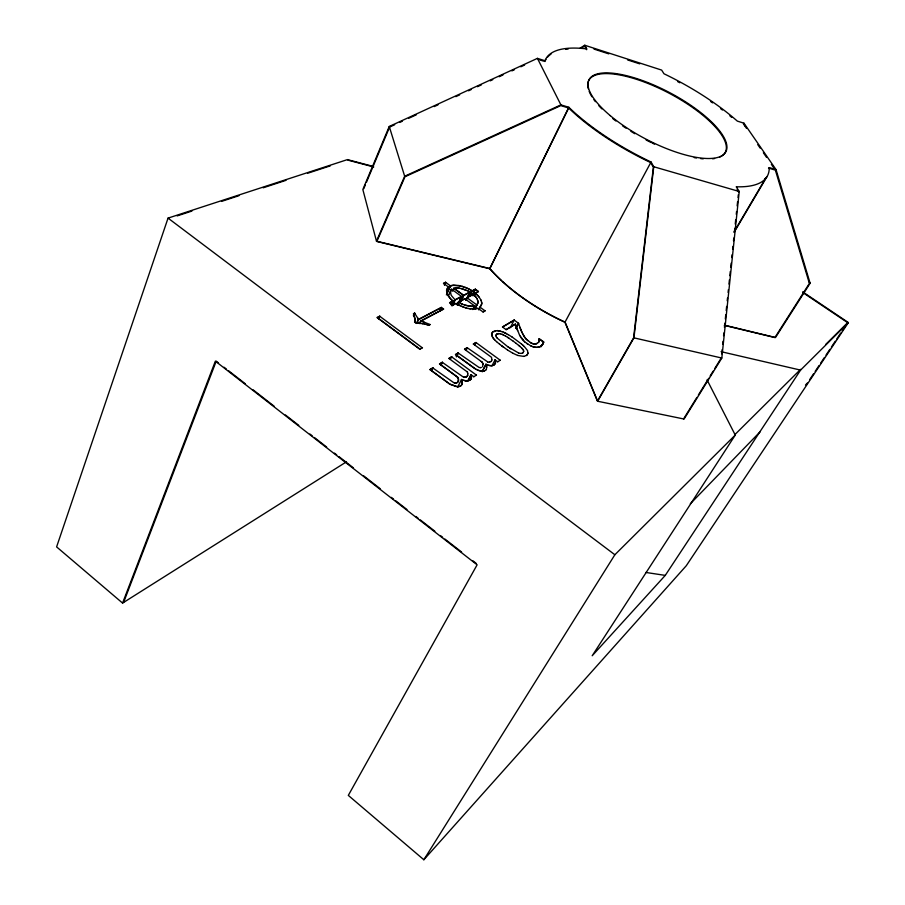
<?xml version="1.0" encoding="UTF-8"?>
<svg xmlns="http://www.w3.org/2000/svg" width="905" height="905" viewBox="0 0 905 905"><rect width="100%" height="100%" fill="white"/><g stroke="black" fill="none" stroke-linecap="round" stroke-linejoin="round"><path stroke-width="1.36" d="M494.198 364.907L495.544 362.894L494.978 359.839L497.716 361.796M535.398 344.115L538.532 342.407A19.039 9.355 27.5 0 0 539.21 340.484L539.154 338.719L543.577 342.395M522.83 352.916L523.769 351.174M721.67 353.866L722.111 349.681M722.688 344.092L722.982 341.298M723.57 335.721L723.864 332.927M724.441 327.35L724.882 323.164M725.324 318.967L725.753 314.782M726.195 310.596L726.636 306.41M727.213 300.822L727.507 298.039M728.095 292.451L728.389 289.657M728.966 284.08L729.407 279.894M729.849 275.708L730.278 271.511M730.72 267.326L731.161 263.14M731.749 257.563L732.032 254.769M732.62 249.18L732.914 246.398M733.491 240.809L733.785 238.015M734.374 232.438L734.815 228.252M735.245 224.067L735.686 219.87M736.274 214.293L736.557 211.499M737.145 205.921L737.586 201.725M738.028 197.539L738.31 194.756M580.015 48.203L584.754 45.25L586.836 48.915A125.286 42.343 27.8 0 0 545.002 60.737L537.423 58.361L389.252 126.462L362.837 189.53L376.469 241.16L489.763 268.514A117.288 51.789 27.8 0 0 565.093 322.146L597.651 401.243L684.078 419.038L721.817 358.041L739.238 191.487L736.217 186.769A125.286 42.343 27.8 0 0 769.182 167.572L776.049 169.642L810.111 283.231L775.506 337.508L724.837 325.268M495.883 335.495L496.8 334.002M597.651 401.243L633.941 337.848L653.749 166.746L651.057 162.006A125.286 42.343 27.8 0 1 568.826 107.265L560.908 104.89L404.671 176.237L376.469 241.16M481.72 303.684L478.847 309.815M491.856 359.941L491.313 361.333M414.909 322.429L415.124 318.99L413.743 313.854L414.886 313.266L413.698 315.822M467.693 374.885L467.387 375.948M495.488 362.894L495.114 364.025M482.535 366.774L483.1 364.127L482.32 362.283M527.92 353.742L527.547 350.586L524.267 346.457M528.113 353.018L527.072 354.964M491.675 333.142L492.58 337.237M481.618 304.499L478.779 309.589M543.656 342.339L543.158 343.515M373.392 166.475L347.43 159.608L168.047 218.116L56.608 546.892L122.571 603.081L346.491 461.799M495.906 335.257L497.399 333.73M477.919 302.802L474.944 308.481M122.571 603.081L215.367 361.152L477.116 564.822L348.312 795.393L423.845 859.75L686.284 565.727L848.392 322.565L802.667 291.851M123.578 602.458L216.238 361.152L218.478 362.894M486.438 369.398L486.607 366.378M363.765 188.681L365.382 184.835M366.457 182.267L389.58 127.085L394.682 124.743M462.263 384.093L460.758 385.858M378.494 318.73L379.636 316.207L422.216 347.712L419.694 349.126L377.012 317.519L379.636 316.207M413.404 315.687L414.592 313.13L417.771 318.164L418.291 319.499L416.549 323.221M416.775 323.458L418.574 319.623L441.55 307.542M419.309 323.583L420.474 321.105L443.473 308.944L441.335 307.395L418.291 319.499M444.344 284.815L445.554 282.27L450.633 286.003A18.552 9.027 26 0 1 453.767 285.369L460.668 286.048M444.536 285.03L445.746 282.484L443.654 283.525M446.651 290.607L448.416 286.896C445.441 289.215 446.47 293.639 448.552 296.207M446.787 290.924L448.609 287.1L443.461 283.31L445.554 282.27M446.81 293.446L450.452 285.799A18.598 9.05 26 0 1 453.597 285.166L458.982 285.516L463.733 286.908M446.391 294.906L450.633 286.003M439.536 311.162L441.335 307.395M439.751 311.309L440.95 308.797M448.688 295.415L451.64 289.238L461.697 296.58L457.998 304.204M452.591 290.777L453.812 288.22L455.362 287.937L459.163 288.062L465.985 290.098M452.76 290.969L453.982 288.424L463.745 295.494L470.08 292.134L467.964 290.867M451.097 304.668L452.896 300.935L449.57 302.689L452.941 305.166L455.125 304.012M451.278 304.827L453.066 301.105L451.833 300.007M452.036 306.003L455.023 299.793L461.55 296.399L457.364 305.042M452.805 304.917L455.181 299.962L461.697 296.58M457.104 304.6L458.303 302.123L464.718 298.684L474.74 306.003L473.53 308.458M457.263 304.759L458.462 302.281L464.853 298.854M460.622 301.478L463.609 295.313L469.955 291.953L466.256 299.544M460.668 301.84L463.745 295.494M465.611 300.075L466.81 297.609L473.191 294.238L474.808 295.788M431.515 370.428L432.737 367.905L453.903 382.758A3.62 1.934 26.5 0 0 455.498 383.019L456.165 382.906M465.713 300.324L466.946 297.779M431.764 370.405L432.986 367.882L430.124 369.557L447.975 382.792M466.392 299.713L470.08 292.134M469.661 295.901L472.116 290.844L475.249 289.204L478.383 291.455L475.227 293.118L473.982 295.652M469.774 296.082L472.24 291.037L475.351 289.396L478.474 291.648L475.329 293.31L474.096 295.833M472.172 295.505L475.249 289.204M472.286 295.686L475.351 289.396M441.04 364.817L442.274 362.305L463.236 376.989A3.586 1.901 26.6 0 0 464.808 377.249L465.442 377.159M441.255 364.806L442.488 362.305L439.683 363.946L456.787 376.604M489.763 268.514L568.826 107.265M501.381 280.595A116.994 51.676 27.8 0 1 489.831 268.762L568.679 107.989A124.947 42.286 27.8 0 0 650.672 162.572L653.353 167.301L633.591 337.916L597.413 401.13L564.958 322.248A116.994 51.676 27.8 0 1 502.286 281.444M472.817 309.544L474.627 305.845L473.089 306.161M474.989 308.752L478.021 302.96L477.648 300.109M450.373 359.319L451.595 356.83L476.392 375.1M456.301 356.694L458.145 352.984L478.903 367.351A3.507 1.821 26.9 0 0 480.431 367.611M456.482 356.706L458.315 353.007L455.611 354.59L474.22 368.165M470.996 379.138L470.962 374.76L467.806 380.982M465.928 350.156L467.15 347.69L487.705 361.91M466.03 350.258L467.285 347.735L464.638 349.285M474.706 345.031L475.962 342.509L500.205 360.213M457.636 387.012L461.584 379.444L462.387 383.358L461.369 385.383M467.953 380.915L471.086 374.715L473.835 376.74M482.173 371.672L485.94 364.296L487.376 364.873M482.275 371.638L486.019 364.296L486.415 365.371M510.33 327.701L514.187 320.065L518.565 323.334L515.986 328.345M491.811 366.106L495.035 359.839L495.295 360.699M515.986 328.255L518.576 323.232L519.956 327.418A111.292 52.637 29.4 0 0 521.993 332.418M542.83 344.149L543.238 343.47M541.1 346.739L543.758 341.852L539.086 338.775M564.958 322.248L651.057 162.006M734.26 231.465L766.105 177.482A124.947 42.286 27.8 0 1 764.612 179.405M734.125 232.325L766.773 176.984M683.614 418.868L696.895 397.408M698.366 395.021L708.694 378.324M710.165 375.937L713.117 371.174M714.588 368.788L721.228 358.052M423.845 859.75L614.868 554.754L735.256 435.056L707.043 379.851M735.256 435.056L592.187 655.752L665.266 575.388L800.563 370.111L848.392 322.565M809.76 379.5L813.629 373.697M815.179 371.378L819.036 365.575M820.586 363.256L824.455 357.452M825.994 355.133L829.862 349.33M831.412 347.011L835.27 341.208M836.82 338.889L840.688 333.085M842.238 330.766L846.096 324.963M540.228 346.615L542.91 344.104M457.806 382.114L458.462 379.342L457.195 377.068M492.58 331.965L491.562 333.9L492.06 336.309M690.323 503.791L760.2 431.708M805.473 385.01L807.441 382.985M734.589 434.909L800.62 369.342M825.632 344.5L847.646 322.644L803.188 292.79M448.609 287.1L446.742 290.471L447.941 295.2M540.885 346.242L541.982 345.325M491.381 361.333L489.594 362.136M466.709 376.661L467.738 375.417L467.681 373.584M467.24 376.299L466.245 376.91M457.421 382.419L458.631 380.62L458.315 377.668L439.457 363.957L442.274 362.305M485.453 370.383L486.109 369.907M470.012 380.055L471.403 378.528L471.494 376.446M470.702 379.58L469.254 380.451M526.382 355.484L527.106 354.941M492.637 332.045L497.162 330.63L502.117 331.683M473.711 376.785L476.516 375.066M497.671 361.796L500.25 360.213M581.033 48.259L584.585 46.042L586.655 49.707M514.187 320.065L502.467 326.954L506.121 329.658L515.42 324.047L515.68 324.952M506.121 329.658L515.42 324.148M449.038 358.448L451.787 356.842M491.924 359.941L491.506 357.294L473.36 344.036L476.075 342.565M502.501 327.044L514.187 320.178M432.737 367.905L429.875 369.591L449.174 383.596M451.595 356.83L448.846 358.437L467.546 372.102M458.145 352.984L455.43 354.568L475.329 368.833M467.15 347.69L464.491 349.251L481.358 361.536M473.36 344.036L475.962 342.509M420.814 348.685L422.499 347.746M469.503 308.684L478.032 308.311L483.1 312.01L485.103 310.89L480.001 307.123M483.01 311.874L485.023 310.754M456.946 382.679L457.602 382.351M430.214 324.556L429.106 325.155L424.298 324.013M526.416 355.473L523.678 356.423M421.956 320.574L443.676 309.091M452.772 305.008L456.052 303.277A18.609 9.073 26 0 0 460.226 305.641L463.383 307.1M468.009 297.225L473.304 294.419M449.751 302.847L453.066 301.105M414.592 313.13L413.449 313.718L414.829 318.877L414.614 322.316L419.547 323.3M494.254 364.896L492.671 365.518M522.276 353.199L522.852 352.893M380.032 316.331L377.419 317.644L419.977 349.16M493.349 331.547L495.114 330.845M459.604 386.412L460.917 385.79M484.356 370.903L485.533 370.36M399.772 122.401L402.318 121.236M408.687 118.306L416.334 114.799M434.174 106.598L437.997 104.844M455.826 96.643L459.65 94.889M468.564 90.794L471.12 89.618M477.489 86.688L481.313 84.934M490.227 80.839L492.773 79.663M499.141 76.733L502.965 74.979M511.879 70.884L514.436 69.708M520.805 66.789L524.629 65.024M539.527 346.909L540.296 346.57M457.127 382.611L455.984 382.973M465.77 377.091L466.392 376.865M177.142 215.91L191.928 211.069M221.499 201.408L238.977 195.695M263.174 187.799L286.025 180.321M307.53 173.296L330.37 165.83M478.134 308.458L475.012 309.125M469.39 380.394L467.478 380.869M538.78 347.135L539.595 346.875M522.298 353.176L520.986 353.448M459.774 386.333L458.303 386.707M483.756 371.073L484.447 370.869M497.456 333.798L500.397 333.787M536.744 343.81L534.912 344.115M465.294 377.204L465.917 377.046M481.37 367.464L480.329 367.634M474.74 306.003L469.276 306.082L464.74 305.042M532.593 346.615L533.554 346.909A9.785 4.83 27.7 0 0 536.337 347.362L538.848 347.101M459.14 386.514L456.81 386.729M483.112 371.174L483.847 371.039M492.739 365.507L490.272 365.643M498.101 333.628L498.813 333.572M537.253 347.328L538.068 347.248M489.673 362.136L489.141 362.17A3.484 1.799 27 0 1 487.625 361.91M483.202 371.152L480.894 371.073M523.701 356.4L517.603 355.427M455.52 288.141L459.321 288.254M466.448 380.903L467.614 380.813M415.576 323.028L421.017 323.481M472.478 309.171L473.79 309.193M457.749 386.673L450.113 384.353M465.905 380.869L466.595 380.835M497.117 330.551L500.77 331.241M490.861 365.665L489.718 365.575M471.426 306.388L464.876 305.2L460.328 303.243M520.635 353.425L518.61 353.041M466.052 380.801L464.129 380.519M533.893 344.013L534.47 344.036M481.788 371.152L480.046 370.892M471.098 309.046L467.953 308.379M645.876 572.458L665.266 575.388M420.735 323.368L422.658 323.752M422.397 323.639L424.558 324.114M465.487 380.734L462.817 380.089M489.797 365.552L488.553 365.303M532.774 343.73L533.939 343.957M456.165 386.537L448.971 383.663M633.941 337.848L721.817 358.041M721.081 351.672L800.563 370.111M426.447 324.476L428.857 325.053L429.966 324.454L424.287 322.259M489.831 268.762L376.842 241.488L404.976 176.747L560.783 105.614L568.679 107.989M724.328 325.359L774.884 337.565L809.387 283.423L775.37 170.14L768.515 168.081M468.089 308.526L464.785 307.496M489.232 365.439L487.297 364.885M347.848 160.117L373.742 166.961M461.392 288.48L468.1 291.059M478.225 370.303L480.159 370.858M500.352 333.707L503.169 334.805M653.749 166.746L739.238 191.487M533.396 343.843L531.586 343.255M420.474 321.105L423.506 322.033M466.494 308.119L461.72 306.331M462.07 286.24L468.168 288.729A18.541 9.027 26 0 1 472.24 291.037M539.878 59.968L543.656 61.144M776.049 169.642L743.955 123.182L737.326 121.112A125.286 42.343 27.8 0 0 663.987 73.769L661.646 70.092L584.754 45.25M423.235 321.92L424.547 322.372M593.997 49.085L608.805 53.87M627.64 59.945L639.756 63.859M479.265 370.609L477.263 369.907M518.622 353.018L507.841 346.762M531.62 346.264L533.599 346.875A9.819 4.842 27.7 0 0 536.394 347.316M502.083 331.603L508.339 334.703M517.603 355.405L512.977 353.289M465.102 287.247L468.043 288.537A18.598 9.05 26 0 1 472.116 290.844M462.975 380.032L461.414 379.5L462.229 383.426M532.242 343.47L530.319 342.599M530.647 345.846L531.676 346.219M502.151 334.307L505.363 335.947M462.625 304.385L458.303 302.123M503.508 332.169L506.63 333.685M476.256 369.421L477.376 369.873M530.692 345.801L525.013 342.113M475.204 368.867L476.369 369.398M512.988 353.312L507.581 350.043M530.997 342.905L525.76 338.798L522.445 333.278M508.316 334.635L511.959 336.954M505.329 335.879L508.893 338.176M507.637 337.294L513.327 341.298M511.947 336.886L521.484 344.002M509.368 347.859L510.782 348.821M507.603 350.065L499.651 344.273M481.822 361.943L483.191 364.115M526.744 343.448L527.739 344.126M481.256 361.536L481.924 361.943M507.863 346.807L497.241 338.153M466.81 297.609L476.867 304.951M453.812 288.22L463.609 295.313M513.327 341.242L516.235 343.448M501.517 345.721L503.576 347.248M168.047 218.116L614.868 554.754M516.246 343.402L521.631 347.961M224.044 367.226L226.284 368.969M228.513 370.699L245.244 383.72M253.049 389.784L274.238 406.277M285.392 414.954L298.774 425.361M309.929 434.038L312.157 435.769M314.386 437.511L326.66 447.059M334.465 453.122L336.694 454.864M338.923 456.595L353.425 467.874M363.459 475.691L380.19 488.7M391.345 497.377L393.573 499.119M395.802 500.85L406.956 509.526M415.881 516.472L418.11 518.203M420.339 519.934L434.841 531.212M440.418 535.556L442.647 537.287M444.875 539.029L461.607 552.039M472.761 560.715L476.109 563.317M499.696 344.319L496.506 341.604M518.769 345.371L519.866 346.276M521.506 343.957L522.954 345.291M527.853 340.744L524.945 337.667M524.979 342.158L519.798 335.619M455.181 299.962L451.256 295.392L450.305 291.772A14.627 7.127 26 0 1 451.64 289.238M522.977 345.246L524.244 346.502M495.227 340.382L496.562 341.66M450.837 299.046L452.002 300.177M494.13 339.228L495.284 340.438M523.543 340.857L520.522 337.033M521.653 347.927L523.316 350.054M451.018 299.216L449.095 297.044M474.695 295.618L476.075 297.247M493.225 338.165L494.187 339.296M479.13 297.134L478.202 295.969A19.186 9.344 26 0 0 475.227 293.118M450.113 298.231L448.371 296.026M497.286 338.221L496.257 336.807M522.321 348.697L522.886 349.409M479.028 296.953L480.974 300.109M492.524 337.169L493.293 338.232M743.378 123.781L746.58 128.419M757.779 144.642L760.177 148.115M763.368 152.753L766.569 157.391M771.365 164.348L773.764 167.821M475.962 297.066L477.071 298.752M808.572 280.867L810.111 283.231M737.1 189.609L738.604 191.962M524.515 337.146L523.282 335.054M537.423 58.361L560.908 104.89M522.852 334.239L522.004 332.339A111.598 52.773 29.5 0 1 519.979 327.316M523.339 350.031L523.746 351.208M519.787 335.687L516.732 328.051M496.313 336.875L495.827 335.427M476.958 298.582L478.078 301.704M480.883 299.951L481.799 302.971M418.053 318.289L418.574 319.623M485.94 364.296L486.845 367.26M517.603 330.597L516.336 326.852M515.986 325.777L516.336 326.943M515.68 324.85L515.986 325.879M743.955 123.182L744.792 125.874M389.252 126.462L404.671 176.237M471.086 374.715L471.335 375.609M467.399 372.136L467.828 373.55M481.562 301.908L481.811 303.842M495.408 361.502L495.488 362.226M539.131 339.273L539.165 339.884M450.486 292.62L450.486 291.964A14.582 7.104 26 0 1 451.81 289.43M475.329 293.31A19.129 9.322 26 0 1 478.304 296.15M455.17 382.928A3.609 1.934 26.5 0 1 454.638 382.838M464.469 377.17A3.575 1.889 26.6 0 1 463.948 377.091M539.142 340.54A18.982 9.333 27.5 0 1 538.464 342.463M460.385 305.8A18.564 9.05 26 0 1 457.557 304.272M588.329 88.86A77.129 26.053 27.8 0 1 668.082 92.672A77.129 26.053 27.8 0 1 719.69 157.085M714.599 158.522A77.129 26.053 27.8 0 1 712.608 158.794M703.253 158.839A77.129 26.053 27.8 0 1 700.594 158.579M696.409 157.99A77.129 26.053 27.8 0 1 694.226 157.606M654.564 144.167A77.129 26.053 27.8 0 1 652.448 143.16M651.396 142.651A77.129 26.053 27.8 0 1 646.125 140.004M634.812 133.714A77.129 26.053 27.8 0 1 630.842 131.293M626.022 128.193A77.129 26.053 27.8 0 1 622.527 125.829M615.898 121.021A77.129 26.053 27.8 0 1 612.787 118.589M601.904 108.905A77.129 26.053 27.8 0 1 598.895 105.761M595.422 101.665A77.129 26.053 27.8 0 1 593.918 99.674M591.961 96.778A77.129 26.053 27.8 0 1 589.166 91.36M544.923 61.54A124.947 42.286 27.8 0 1 545.941 59.379M547.299 57.411A124.947 42.286 27.8 0 1 551.021 54.085M565.659 49.334A124.947 42.286 27.8 0 1 568.125 49.085M677.562 81.541A124.947 42.286 27.8 0 1 679.859 82.774M710.538 101.451A124.947 42.286 27.8 0 1 712.586 102.865M720.538 108.589A124.947 42.286 27.8 0 1 722.462 110.037M729.871 115.851A124.947 42.286 27.8 0 1 731.647 117.311M610.309 115.67A77.332 26.098 27.8 0 0 725.256 152.753A77.332 26.098 27.8 0 0 636.849 78.622A77.332 26.098 27.8 0 0 610.309 115.67"/></g></svg>
